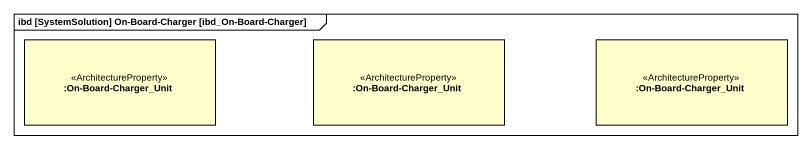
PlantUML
@startuml
mainframe ibd [SystemSolution] On-Board-Charger [ibd_On-Board-Charger]
rectangle ":On-Board-Charger_Unit" as On_Board_Charger_Unit <<ArchitectureProperty>>
rectangle ":On-Board-Charger_Unit" as On_Board_Charger_Unit_2 <<ArchitectureProperty>>
rectangle ":On-Board-Charger_Unit" as On_Board_Charger_Unit_3 <<ArchitectureProperty>>
@enduml
